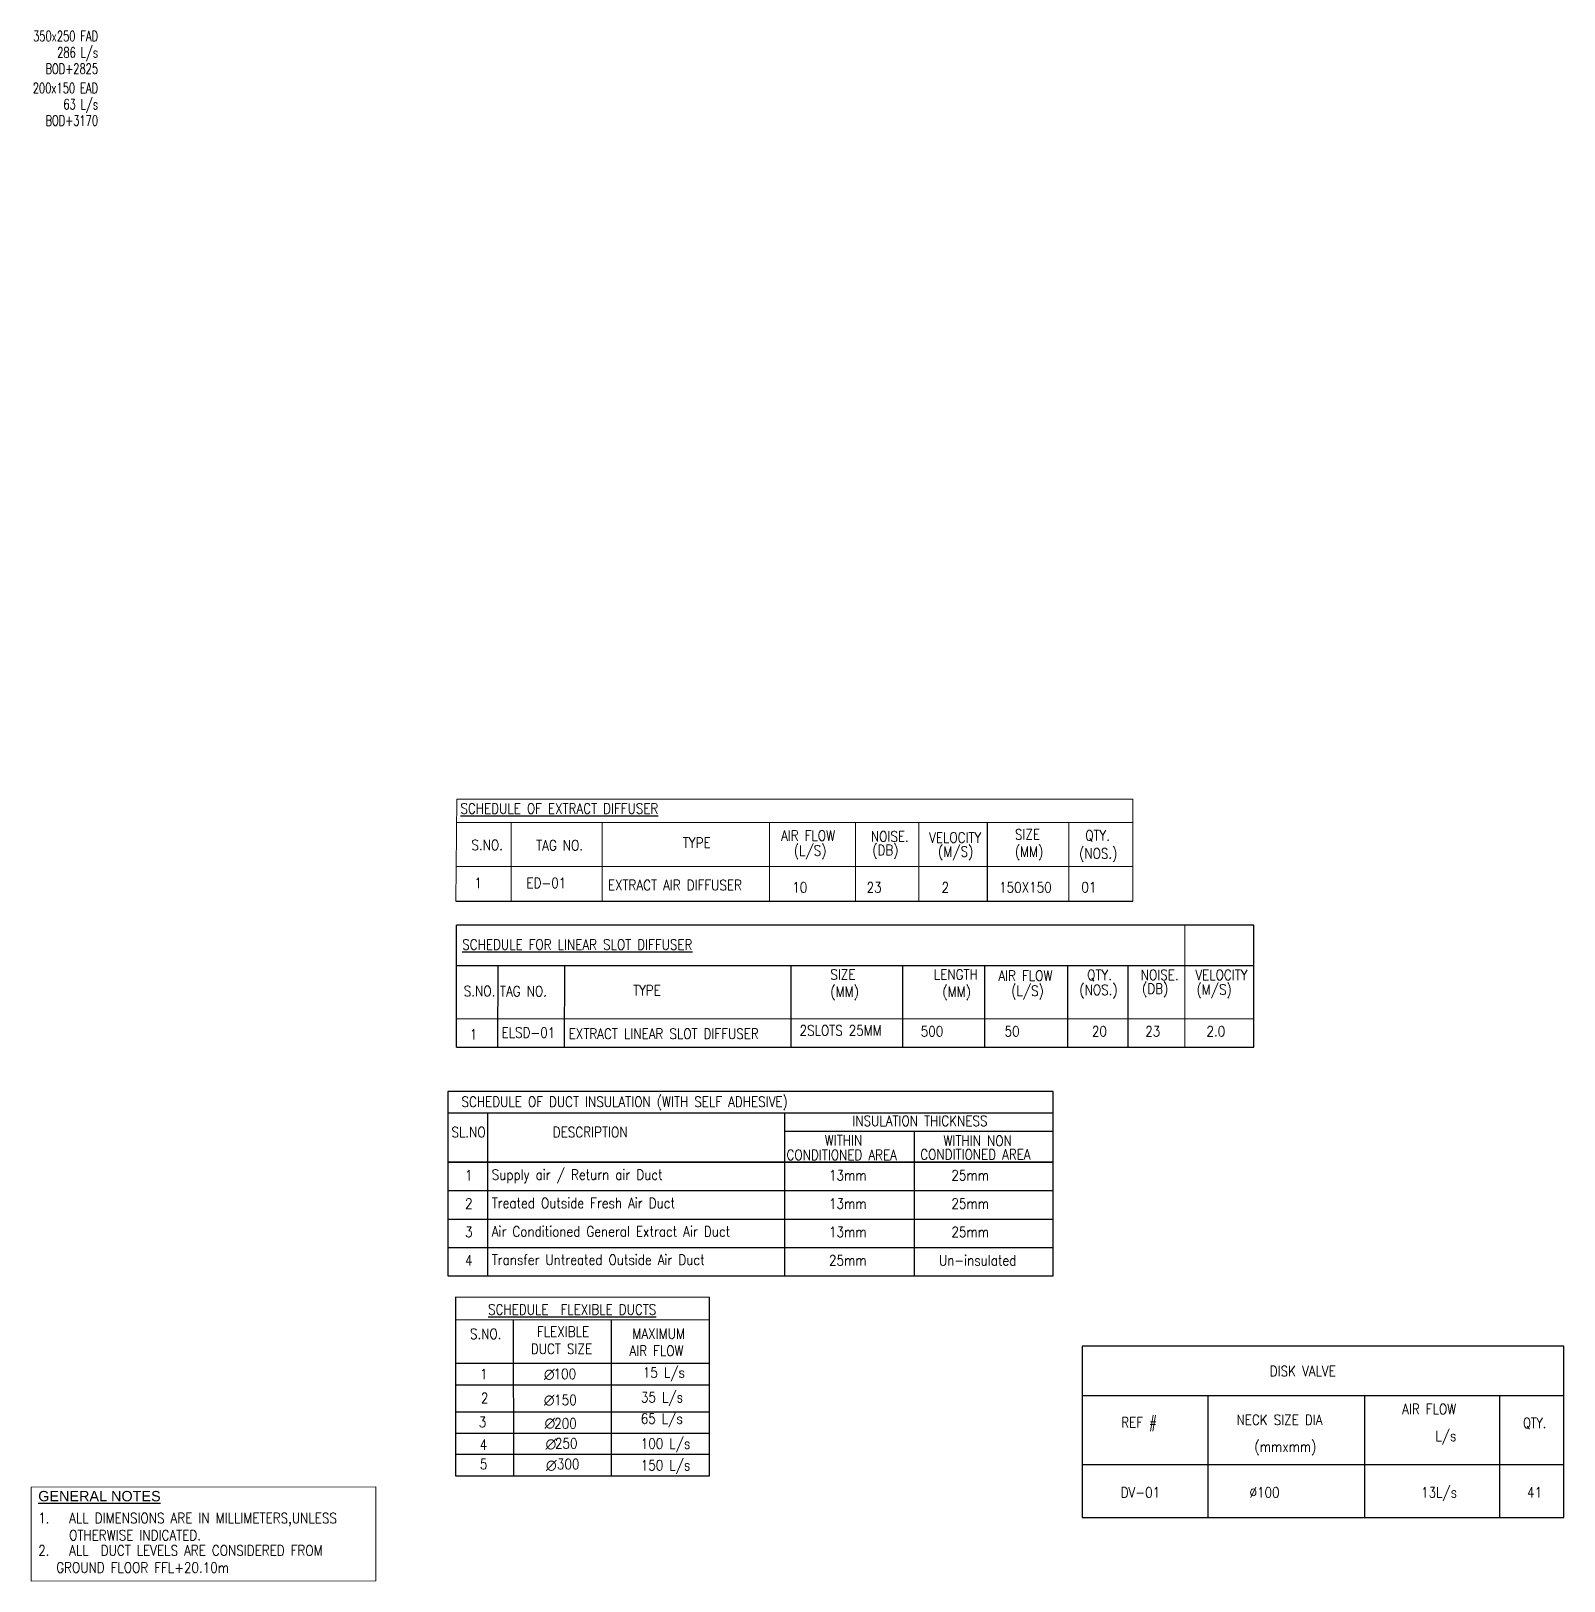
# Model space of a CAD drawing. Header units: millimetres. Extents: x -9226 to 166212, y -13 to 97274.
# Drawn here: x 79239 to 94110, y 59672 to 74710 of the extents above; entities that cross this region are included whole.
import ezdxf
from ezdxf.enums import TextEntityAlignment as Align

# ---------------------------------------------------------------- set-up
doc = ezdxf.new("R2010")
doc.units = ezdxf.units.MM
for name, color, linetype in [('-TEXT', 7, 'Continuous'), ('0-AC TEXT', 7, 'Continuous'), ('1.slot diffucer', 7, 'Continuous'), ('PTEDS_TEXT', 7, 'Continuous'), ('VCD SHE', 7, 'Continuous')]:
    doc.layers.add(name, color=color, linetype=linetype)
for name, color, linetype, lineweight in [('A-ANNO-DIMS', 8, 'Continuous', 9), ('IZ-TEXT', 7, 'Continuous', 18), ('SLOT DIFFUCER TAG', 7, 'Continuous', 5)]:
    doc.layers.add(name, color=color, linetype=linetype, lineweight=lineweight)
doc.styles.add('JSE', font='romans.shx', dxfattribs={"width": 0.85})
doc.styles.add('ROMANS', font='isocp.shx', dxfattribs={"width": 0.8})
doc.styles.add('ROMANS100', font='romans.shx', dxfattribs={"width": 0.7, "height": 100})
doc.styles.add('SDC-TEXT-ARB', font='sdc-arb.shx', dxfattribs={"height": 0.5})

msp = doc.modelspace()

# ---------------------------------------------------------------- linework, layer by layer
at = {"layer": '-TEXT', "extrusion": (3.5195e-05, 4.02055e-07, 1)}
for p, q in [((89154, 64419.6, -4.5), (83282.5, 64419.6, -4.3)), ((83282.5, 64419.6, -4.3), (83282.5, 62633.4, -4.3)), ((89154, 62633.4, -4.5), (89154, 64419.6, -4.5)), ((83282.5, 64214.8, -4.3), (89154, 64214.8, -4.5)), ((83668.1, 64214.8, -4.3), (83668.1, 62633.4, -4.3)), ((86548.5, 64214.8, -4.4), (86548.5, 62633.4, -4.4)), ((86548.5, 64035.5, -4.4), (89154, 64035.5, -4.5)), ((87807.4, 64035.5, -4.5), (87807.4, 62633.4, -4.5)), ((89154, 63733.9, -4.5), (83282.5, 63733.9, -4.3)), ((83282.5, 63733.9, -4.3), (89154, 63733.9, -4.5)), ((83282.5, 63458.8, -4.3), (89154, 63458.8, -4.5)), ((83282.5, 63183.7, -4.3), (89154, 63183.7, -4.5)), ((83282.5, 62908.5, -4.3), (89154, 62908.5, -4.5)), ((83282.5, 62633.4, -4.3), (89154, 62633.4, -4.5)), ((83357.1, 62425.7, -8.7), (83357.2, 60692.9, -8.7)), ((85821.8, 62421.7, -8.8), (83357.1, 62425.7, -8.7)), ((85821.9, 62201.5, -8.8), (83357.1, 62205.5, -8.7)), ((83917.8, 62204.6, -8.7), (83917.9, 60692.9, -8.7)), ((84869.7, 60692.9, -8.7), (84869.8, 62203.1, -8.7)), ((94110.2, 61950.4, -4.7), (89435.9, 61950.4, -4.5)), ((89435.9, 61950.4, -4.5), (89435.9, 60289.5, -4.5)), ((94110.2, 60289.5, -4.7), (94110.2, 61950.4, -4.7)), ((89435.9, 61472.3, -4.5), (94110.2, 61472.3, -4.7)), ((90653.9, 61472.3, -4.6), (90653.9, 60289.5, -4.6)), ((92173.9, 61472.3, -4.6), (92173.9, 60289.5, -4.6)), ((93483.1, 61472.3, -4.7), (93483.1, 60289.5, -4.7)), ((89435.9, 60802.2, -4.5), (94110.2, 60802.2, -4.7)), ((89435.9, 60289.5, -4.5), (94110.2, 60289.5, -4.7))]:
    msp.add_line(p, q, dxfattribs=at)
at = {"layer": '-TEXT', "extrusion": (3.5195e-05, 4.02055e-07, 1), "elevation": -5.7}
msp.add_lwpolyline([(85822, 60693), (85821.8, 62421.7)], dxfattribs=at)
at = {"layer": '-TEXT', "extrusion": (3.5195e-05, 4.02055e-07, 1)}
for points in [[(83357.1, 61786.4), (85821.9, 61786.4)], [(83357.1, 61576), (85821.9, 61576)], [(83357.1, 61313.3), (85821.9, 61313.2)], [(83357.1, 61106.5), (85821.9, 61106.6)], [(83357.1, 60902.4), (85821.9, 60902.5)], [(83357.2, 60692.9), (85822, 60693)]]:
    msp.add_lwpolyline(points, dxfattribs=at)
at = {"layer": '1.slot diffucer'}
for p, q in [((91102.2, 66035.9, -8.9), (83366.8, 66035.9, -8.9)), ((91101.9, 64849.7, -8.9), (91102.2, 66035.9, -8.9)), ((91102.1, 65639, -8.9), (83366.8, 65639.7, -8.9)), ((83766.2, 65639, -8.9), (83765.7, 64850.4, -8.9)), ((84412.8, 65639, -8.9), (84412.6, 64850.4, -8.9)), ((86613.3, 64850.2, -8.9), (86613.6, 65639, -8.9)), ((87696.4, 64850.1, -8.9), (87696.6, 65639, -8.9)), ((88490.5, 64850, -8.9), (88490.8, 65639, -8.9)), ((89295.6, 64849.9, -8.9), (89295.8, 65639, -8.9)), ((89880.8, 64849.8, -8.9), (89881, 65639, -8.9))]:
    msp.add_line(p, q, dxfattribs=at)
for points in [[(83366.7, 65128.2), (91101.9, 65127.5)], [(83366.6, 64850.5), (91101.9, 64849.7)]]:
    msp.add_lwpolyline(points, dxfattribs=at)
at = {"layer": 'A-ANNO-DIMS', "color": 7, "extrusion": (3.51966e-05, 2.27125e-07, 1), "elevation": -1.4}
msp.add_lwpolyline([(79238.9, 60583.7), (82583.6, 60586.3), (82583.6, 59674.4), (79238.9, 59671.8)], close=True, dxfattribs=at)
at = {"layer": 'IZ-TEXT'}
for p, q in [((83368.3, 67256, -13.4), (83361.7, 66267, -13.4)), ((89927.5, 67256, -13.4), (83368.3, 67256, -13.4)), ((89927.5, 66266.8, -13.4), (89927.5, 67256, -13.4)), ((89927.5, 67031.8, -13.4), (83366.5, 67031.8, -13.4)), ((83896.7, 67031.8, -13.4), (83896.7, 66267, -13.4)), ((84779.7, 67031.8, -13.4), (84779.7, 66266.9, -13.4)), ((86402.5, 67031.8, -13.4), (86402.5, 66266.9, -13.4)), ((87236.7, 67031.8, -13.4), (87236.6, 66266.9, -13.4)), ((87850.6, 67031.8, -13.4), (87850.5, 66266.9, -13.4)), ((89306.7, 67031.8, -13.4), (89306.7, 66266.8, -13.4))]:
    msp.add_line(p, q, dxfattribs=at)
msp.add_lwpolyline([(83363.2, 66604.9), (89927.5, 66604.9)], dxfattribs=at)
at = {"layer": 'SLOT DIFFUCER TAG', "color": 7, "true_color": 0xffffff, "elevation": -8.9}
msp.add_lwpolyline([(90432.7, 66035.9), (90432.6, 64849.8)], dxfattribs=at)
at = {"layer": 'VCD SHE'}
for points, elevation in [([(88518.1, 66266.9), (88518.1, 67031.8)], -13.4), ([(83361.7, 66267), (89927.5, 66266.8)], -13.4), ([(83366.6, 64850.5), (83366.8, 66035.9)], -8.9)]:
    msp.add_lwpolyline(points, dxfattribs=dict(at, elevation=elevation))

# ---------------------------------------------------------------- texts
at = {"layer": '-TEXT', "extrusion": (3.5195e-05, 4.02055e-07, 1), "style": 'JSE', "width": 0.8}
msp.add_text('QTY.', height=100, dxfattribs=at).set_placement((93825.7, 61200.3, -1.4), align=Align.MIDDLE)
at = {"layer": '-TEXT', "char_height": 100, "attachment_point": 1, "style": 'JSE'}
for s, insert, width in [('{\\LSCHEDULE OF EXTRACT DIFFUSER}', (83404.6, 67216, -13.4), 2930.695), ('{\\W0.85;SIZE\\P(MM)}', (88783.3, 66964.7, -13.4), 2536.527), ('{\\W0.85;TYPE}', (85562.7, 66883.7, -13.4), 2536.527), ('1', (83541.2, 66494.1, -13.4), 2536.527), ('ED-01', (84045.1, 66494.1, -13.4), 2536.527), ('EXTRACT AIR DIFFUSER', (84834.7, 66473.5, -13.4), 2536.527), ('10', (86623.6, 66450.5, -13.4), 2536.527), ('23', (87344.7, 66450.5, -13.4), 2536.527), ('2', (88071.6, 66450.5, -13.4), 2536.527), ('150X150', (88630.6, 66450.5, -13.4), 2536.527), ('01', (89428.3, 66453, -13.4), 2536.527)]:
    msp.add_mtext(s, dxfattribs=dict(at, insert=insert, width=width))
for s, width, gutter_width, insert in [('{\\W0.85;AIR FLOW}', 641.864, 500, (86514.6, 66954.1, -13.4)), ('{\\W0.85;NOISE.}', 3.703, 500, (87386.6, 66945.8, -13.4)), ('{\\W0.85;VELOCITY}', 50, 500, (87951.1, 66933.6, -13.4)), ('{\\W0.85;QTY.}', 7.542, 1018.4, (89466.5, 66956, -13.4)), ('{\\W0.85;S.NO.}', 1020.29, 1018.4, (83510.8, 66862.4, -13.4)), ('{\\W0.85;TAG NO.}', 1020.29, 1018.4, (84139.4, 66859.2, -13.4)), ('{\\W0.85;(L/S)}', 3.703, 500, (86639.2, 66807.7, -13.4)), ('{\\W0.85;(DB)}', 3.703, 500, (87399.6, 66812.5, -13.4)), ('{\\W0.85;(M/S)}', 3.703, 500, (88037.6, 66798.8, -13.4)), ('{\\W0.85;(NOS.)}', 7.542, 1018.4, (89406.7, 66780.9, -13.4))]:
    msp.add_mtext_dynamic_manual_height_columns(s, width=width, gutter_width=gutter_width, heights=[0], dxfattribs=dict(at, insert=insert))
at = {"layer": '-TEXT', "extrusion": (3.5195e-05, 4.02055e-07, 1), "char_height": 100, "attachment_point": 1, "text_direction": (1, 0, -3.5e-05), "style": 'JSE'}
for s, insert, width in [('SCHEDULE OF DUCT INSULATION (WITH SELF ADHESIVE)', (83414.8, 64371.8, -4.3), 5211.277), ('SL.NO', (83318, 64076.6, -4.3), 2536.527), ('DESCRIPTION', (84300.9, 64076.6, -4.4), 2536.527), ('INSULATION THICKNESS', (87206.2, 64185.4, -4.5), 2536.527), ('WITHIN ', (86938.5, 63996.5, -4.4), 2536.527), ('WITHIN NON ', (88090.2, 63992.6, -4.5), 2536.527), ('CONDITIONED AREA', (86568.1, 63855.4, -4.4), 2583.027), ('CONDITIONED AREA', (87865.3, 63860.1, -4.5), 2536.527), ('1', (83449.5, 63658.1, -4.3), 2536.527), ('Supply air / Return air Duct', (83708.4, 63664, -4.3), 2536.527), ('13mm', (86980.4, 63658.1, -4.4), 2536.527), ('25mm', (88167.8, 63658.1, -4.5), 2536.527), ('2', (83449.5, 63382.9, -4.3), 2536.527), ('Treated Outside Fresh Air Duct', (83708.4, 63388.9, -4.3), 2536.527), ('13mm', (86980.4, 63382.9, -4.4), 2536.527), ('25mm', (88167.8, 63382.9, -4.5), 2536.527), ('3', (83449.5, 63107.8, -4.3), 2536.527), ('Air Conditioned General Extract Air Duct', (83708.4, 63113.7, -4.3), 3036.027), ('13mm', (86980.4, 63107.8, -4.4), 2536.527), ('25mm', (88167.8, 63107.8, -4.5), 2536.527), ('4', (83449.5, 62832.6, -4.3), 2536.527), ('Transfer Untreated Outside Air Duct', (83708.4, 62838.6, -4.3), 2536.527), ('25mm', (86980.4, 62832.6, -4.4), 2536.527), ('Un-insulated', (88046.9, 62832.6, -4.5), 2536.527), ('{\\LSCHEDULE  FLEXIBLE DUCTS}', (83672.6, 62355.5, -13), 2536.527), ('\\pi999.09663;FLEXIBLE \\P\\pi940.40615;DUCT SIZE ', (83147.7, 62141.1, -13.1), 2536.527), ('\\pi1001.12044;MAXIMUM \\P\\pi972.78711;AIR FLOW ', (84071.7, 62121.9, -21.8), 2536.527), ('{\\W0.85;1}', (83593.3, 61728.5, -8.7), 2536.527), ('100', (84308.7, 61731.1, -8.7), 2536.527), ('15 L/s', (85174.2, 61744.6, -8.7), 2536.527), (' DISK VALVE ', (91196.9, 61758.9, -4.6), 2536.527), ('35 L/s', (85156.2, 61504.5, -8.7), 2536.527), ('{\\W0.85;2}', (83603.4, 61497.3, -8.7), 2536.527), ('150', (84314.2, 61478.1, -8.7), 2536.527), ('AIR FLOW', (92539.8, 61390.4, -4.6), 2536.527), ('{\\W0.85;3}', (83581.6, 61264, -8.7), 2536.527), ('200', (84314.2, 61250.1, -8.7), 2536.527), ('65 L/s', (85154.2, 61297, -8.7), 2536.527), ('REF #', (89814.8, 61260.2, -4.5), 2536.527), ('NECK SIZE DIA', (90933.3, 61285.4, -4.6), 2536.527), ('250', (84321.7, 61057.1, -8.7), 2536.527), ('100 L/s', (85154.2, 61054.8, -17.4), 2536.527), ('L/s', (92862.8, 61130, -4.6), 2536.527), ('{\\W0.85;4}', (83591.7, 61043.1, -8.7), 2536.527), ('(mmxmm)', (91107.3, 61025, -4.6), 2536.527), ('{\\W0.85;5}', (83593.2, 60856.1, -8.7), 2536.527), ('300', (84340.7, 60856.6, -8.7), 2536.527), ('150 L/s', (85154.2, 60845.3, -17.4), 2536.527), ('DV-01', (89810, 60581.6, -4.5), 2536.527), ('%%C100', (91059.3, 60581.6, -4.6), 2536.527), ('13L/s', (92723.4, 60581.6, -4.6), 2536.527), ('41', (93752.4, 60581.6, -4.7), 2536.527), ('\\pi-300,l300,t300;1.^IALL DIMENSIONS ARE IN MILLIMETERS,UNLESS OTHERWISE INDICATED. ', (79309, 60332.8, -4.2), 3813.354), ('\\pi-300,l300,t300;2.^IALL  DUCT LEVELS ARE CONSIDERED FROM\\P\\pi0,l0,tz;   GROUND FLOOR FFL+20.10m ', (79309, 60018.5, -4.2), 3813.354)]:
    msp.add_mtext(s, dxfattribs=dict(at, insert=insert, width=width))
at = {"layer": '-TEXT', "extrusion": (3.5195e-05, 4.02055e-07, 1), "insert": (83497.1, 62118.8, -8.7), "char_height": 100, "attachment_point": 1, "text_direction": (1, 0, -3.5e-05), "style": 'JSE'}
msp.add_mtext_dynamic_manual_height_columns('{\\W0.85;S.NO.}', width=1001.838, gutter_width=1000, heights=[0], dxfattribs=at)
at = {"layer": '0-AC TEXT', "char_height": 100, "width": 2288.771, "attachment_point": 3, "line_spacing_factor": 0.946776, "style": 'ROMANS100'}
for s, insert in [('350x250 FAD\\P286 L/s\\PBOD+2825', (79889.1, 74709.7, -3.9)), ('200x150 EAD\\P63 L/s\\PBOD+3170', (79889.1, 74206.3, -3.9))]:
    msp.add_mtext(s, dxfattribs=dict(at, insert=insert))
at = {"layer": '1.slot diffucer', "char_height": 100, "attachment_point": 1, "style": 'JSE'}
for s, insert, width in [('{\\LSCHEDULE FOR LINEAR SLOT DIFFUSER}', (83422.1, 65895.6, -8.9), 2536.527), ('{\\W0.85;SIZE\\P(MM)}', (86993.2, 65606.1, -8.9), 2536.527), ('\\pi1371.99377;LENGTH\\P\\pi1454.96996;(MM)', (86625, 65606.1, -8.9), 3185.178), ('{\\W0.85;TYPE}', (85079.1, 65452.6, -8.9), 2536.527), ('{\\W0.85;1}', (83496.1, 65026.3, -8.9), 2536.527), ('ELSD-01', (83803.6, 65042, -8.9), 2536.527), ('EXTRACT LINEAR SLOT DIFFUSER', (84455.3, 65031.8, -8.9), 2536.527), ('2SLOTS 25MM', (86694.3, 65063.4, -8.9), 2536.527), ('500', (87870.2, 65054.6, -8.9), 2536.527), ('50', (88683.7, 65054.6, -8.9), 2536.527), ('20', (89530.3, 65054.6, -8.9), 2536.527), ('23', (90047.8, 65054.6, -8.9), 2536.527), ('2.0', (90641.6, 65054.6, -8.9), 2536.527)]:
    msp.add_mtext(s, dxfattribs=dict(at, insert=insert, width=width))
for s, width, insert in [('{\\W0.85;AIR FLOW}', 641.864, (88622.9, 65594.7, -8.9)), ('{\\W0.85;QTY.}', 3.703, (89484.8, 65601.8, -8.9)), ('{\\W0.85;NOISE.}', 3.703, (90003.8, 65601.8, -8.9)), ('{\\W0.85;VELOCITY}', 50, (90533.8, 65601.8, -8.9)), ('{\\W0.85;S.NO.}', 500.919, (83436.9, 65445.6, -8.9)), ('{\\W0.85;TAG NO.}', 500.919, (83788.2, 65444, -8.9)), ('{\\W0.85;(L/S)}', 3.703, (88747.5, 65448.4, -8.9)), ('{\\W0.85;(NOS.)}', 3.703, (89408.7, 65457, -8.9)), ('{\\W0.85;(DB)}', 3.703, (90016.9, 65468.5, -8.9)), ('{\\W0.85;(M/S)}', 3.703, (90545.3, 65460.5, -8.9))]:
    msp.add_mtext_dynamic_manual_height_columns(s, width=width, gutter_width=500, heights=[0], dxfattribs=dict(at, insert=insert))
at = {"layer": 'PTEDS_TEXT', "extrusion": (3.5195e-05, 4.02055e-07, 1), "insert": (79309, 60545.6, -4.2), "char_height": 100, "width": 1844.432, "attachment_point": 1, "text_direction": (1, 0, -3.5e-05), "style": 'ROMANS'}
msp.add_mtext('{\\fArial|b0|i0|c0|p34;\\W1;\\LGENERAL NOTES}', dxfattribs=at)
at = {"layer": 'VCD SHE', "style": 'SDC-TEXT-ARB'}
for p in [(84214.2, 61628.4), (84213.7, 61377.6), (84221.2, 61154.6), (84230.7, 60952.6), (84234.7, 60745.6)]:
    msp.add_text('∅', height=100, dxfattribs=at).set_placement(p)

doc.saveas('drawing.dxf')
